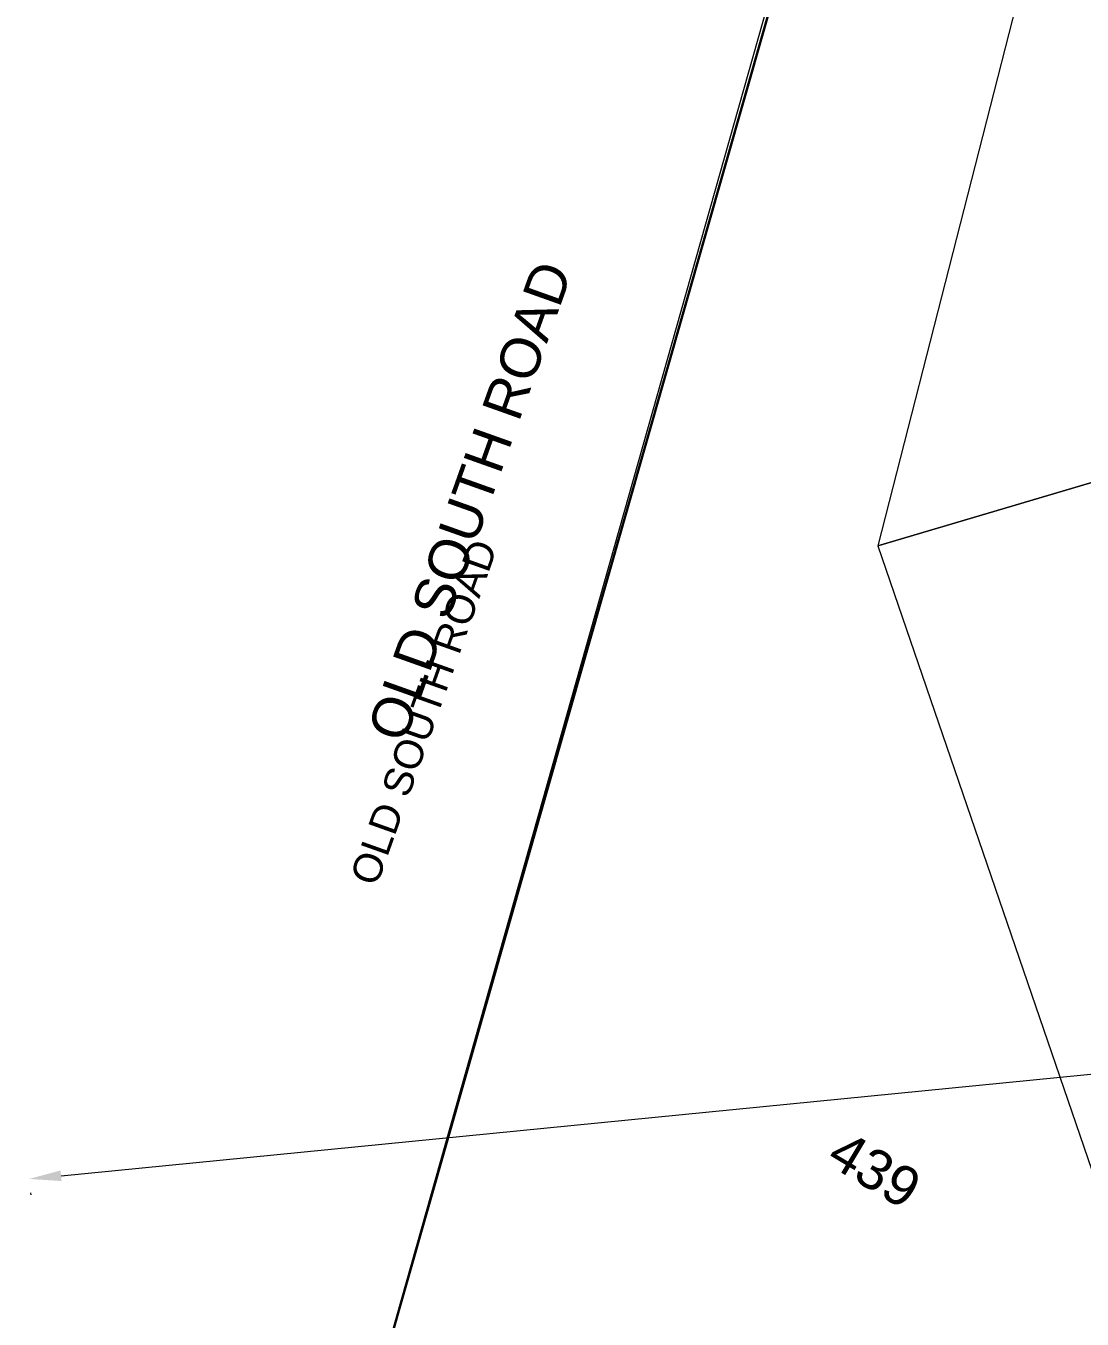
# Model space of a CAD drawing. Header units: metres. Extents: x 264965 to 265706, y 6180501 to 6181430.
# Drawn here: x 264984.1 to 265050.2, y 6180991.2 to 6181072.1 of the extents above; entities that cross this region are included whole.
import ezdxf

# ---------------------------------------------------------------- set-up
doc = ezdxf.new("R2010")
doc.units = ezdxf.units.M
doc.linetypes.add('PHANTOM', pattern=[6.15, 3, -0.75, 0.3, -0.75, 0.3, -0.75, 0.3])
for name, color, linetype, lineweight in [('_User Dimensions', 140, 'Continuous', 13), ('_User Miscellaneous1', 30, 'Continuous', 13), ('_User_HV_Exist', 1, 'Continuous', 25), ('Cadastre Developer_SP_NEW', 92, 'Continuous', 15)]:
    doc.layers.add(name, color=color, linetype=linetype, lineweight=lineweight)
doc.styles.add('ARIAL', font='arial.ttf', dxfattribs={"height": 2})
doc.styles.get("Standard").update_dxf_attribs({"font": 'arial.ttf'})
doc.dimstyles.new('1.8mm_1_1000', dxfattribs={"dimtxt": 1.8, "dimasz": 2, "dimexe": 1, "dimexo": 3, "dimgap": 0.5, "dimtad": 0, "dimtoh": 1, "dimlfac": -1, "dimzin": 12, "dimdsep": 46, "dimtxsty": 'Standard', "dimcen": 1, "dimclrd": 256, "dimclre": 256, "dimclrt": 256, "dimazin": 3, "dimtfac": 1, "dimtmove": 0, "dimatfit": 3, "dimfxl": 1, "dimtolj": 1, "dimtzin": 0, "dimlwd": -1, "dimlwe": -1, "dimarcsym": 0})

# ---------------------------------------------------------------- blocks, each defined once
blk = doc.blocks.new('*D741')
at = {"layer": '_User Dimensions', "ltscale": 0.3, "transparency": 16777216}
for p, q in [((265214.537, 6181022.714), (265104.643, 6181011.877)), ((265216.613, 6181022.042), (265216.626, 6181021.915)), ((264986.288, 6181000.205), (265096.182, 6181011.042)), ((264984.383, 6180999.14), (264984.396, 6180999.014))]:
    blk.add_line(p, q, dxfattribs=at)
at = {"layer": '_User Dimensions', "linetype": 'PHANTOM', "ltscale": 0.3, "transparency": 16777216}
for points in [[(265214.505, 6181023.045), (265214.57, 6181022.382), (265216.528, 6181022.91)], [(264986.255, 6181000.537), (264986.321, 6180999.873), (264984.298, 6181000.009)]]:
    blk.add_solid(points, dxfattribs=at)
at = {"layer": '_User Dimensions', "linetype": 'PHANTOM', "ltscale": 0.3, "transparency": 16777216, "insert": (265100.413, 6181011.459), "char_height": 1.8, "attachment_point": 5, "rotation": 5.63198}
blk.add_mtext('\\A1;233.36', dxfattribs=at)

msp = doc.modelspace()

# ---------------------------------------------------------------- linework, layer by layer
at = {"layer": '_User Miscellaneous1', "lineweight": 30, "flags": 128}
msp.add_lwpolyline([(265233.367, 6180875.166), (265179.699, 6180912.229), (265175.584, 6180915.069), (265132.414, 6180944.736), (265122.899, 6180950.501), (265106.792, 6180958.591), (265104.575, 6180960.162), (265083.088, 6180968.772), (265063.62, 6180974.633), (265039.321, 6180979.532), (265005.452, 6180984.904), (265038.971, 6181102.483), (265054.567, 6181142.265), (265122.743, 6181293.162), (265133.664, 6181304.283)], dxfattribs=at)
at = {"layer": '_User Miscellaneous1', "linetype": 'Continuous'}
msp.add_lwpolyline([(265099.661, 6181242.686), (265083.04, 6181206.06), (265082.949, 6181205.855), (265059.579, 6181153.51), (265052.797, 6181138.318), (265037.952, 6181099.871), (265013.113, 6181012.049), (265005.421, 6180984.852), (265017.227, 6180983.057), (265043.915, 6180978.731), (265055.751, 6180976.492), (265067.456, 6180973.639), (265078.995, 6180970.175), (265090.335, 6180966.113), (265101.448, 6180961.462), (265112.073, 6180956.346), (265112.302, 6180956.235), (265122.868, 6180950.449), (265133.116, 6180944.117), (265137.67, 6180941.058), (265151.279, 6180931.696), (265311.739, 6180821.052)], dxfattribs=at)
at = {"layer": 'Cadastre Developer_SP_NEW', "transparency": 33554687, "flags": 128}
for points in [[(265100.86, 6181078.473), (265047.675, 6181079.936), (265037.389, 6181039.614), (265101.754, 6181058.681, -0.072158)], [(265101.754, 6181058.681), (265037.389, 6181039.614), (265051.784, 6180997.565), (265108.075, 6181040.273, -0.070874)]]:
    msp.add_lwpolyline(points, format="xyb", close=True, dxfattribs=at)

# ---------------------------------------------------------------- texts
at = {"layer": '_User Miscellaneous1'}
msp.add_text('OLD SOUTH ROAD', height=2.5, rotation=70.40667, dxfattribs=at).set_placement((265007.761, 6181027.193))
at = {"layer": '_User_HV_Exist'}
msp.add_text('OLD SOUTH ROAD', height=1.8, rotation=70.40667, dxfattribs=at).set_placement((265006.029, 6181018.245))
at = {"layer": 'Cadastre Developer_SP_NEW', "transparency": 33554687, "style": 'ARIAL'}
msp.add_text('439', height=2.5, rotation=329.12694, dxfattribs=at).set_placement((265034.054, 6181001.019))

# ---------------------------------------------------------------- dimensions: what is measured, and where the dimension line sits
at = {"layer": '_User Dimensions', "linetype": 'PHANTOM', "ltscale": 0.3}
dim = msp.add_aligned_dim(p1=(265216.319, 6181025.027), p2=(264984.089, 6181002.126), distance=2.127, dimstyle='1.8mm_1_1000', dxfattribs=at)
dim.commit()
dim.dimension.update_dxf_attribs({"geometry": '*D741', "text_midpoint": (265100.413, 6181011.459)})

doc.saveas('drawing.dxf')
